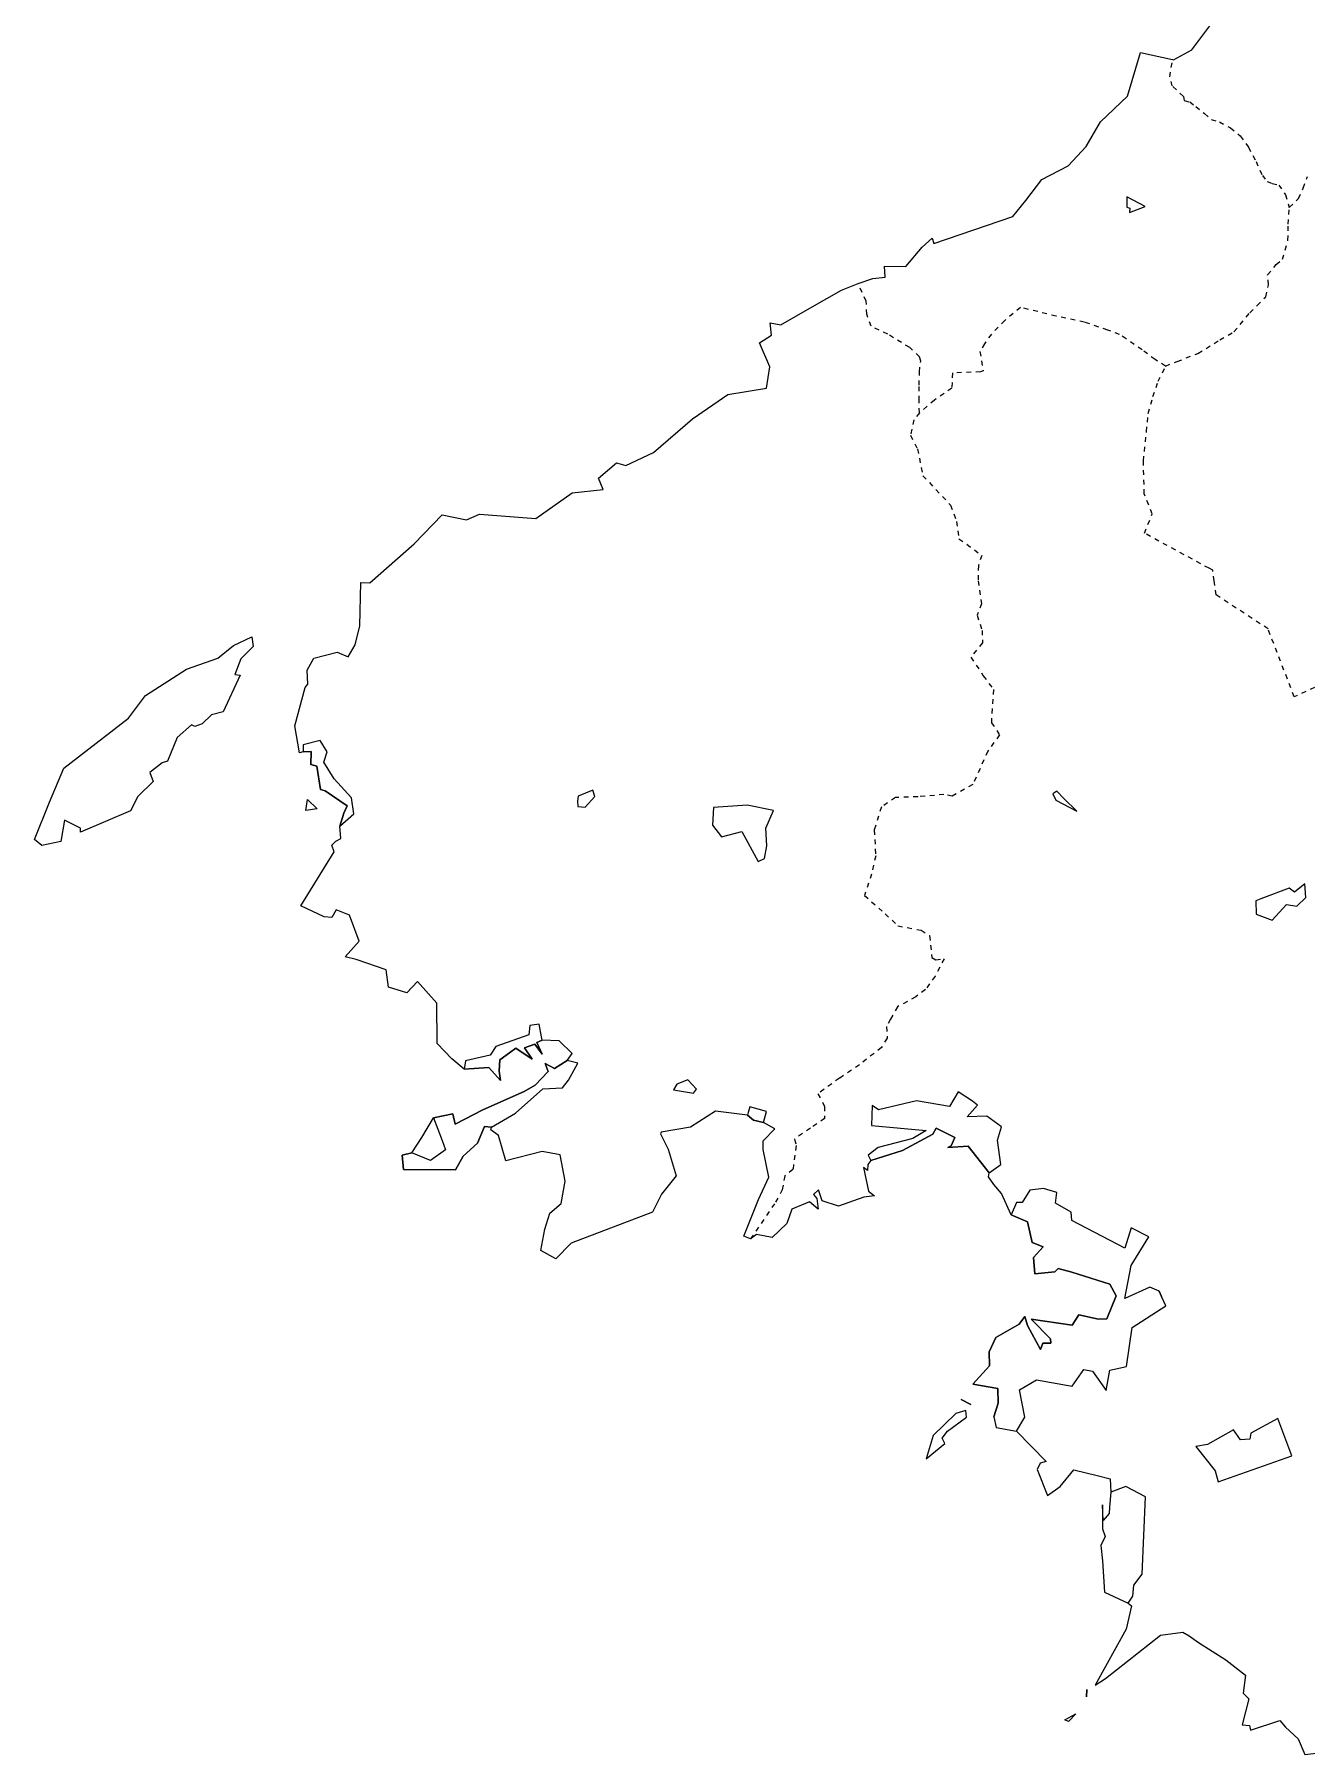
# Model space of a CAD drawing. Header units: millimetres. Extents: x 1888 to 2040, y 1705 to 1894.
# Drawn here: x 1888.34 to 1915.06, y 1809.71 to 1845.85 of the extents above; entities that cross this region are included whole.
import ezdxf

# ---------------------------------------------------------------- set-up
doc = ezdxf.new("R2010")
doc.units = ezdxf.units.MM
doc.linetypes.add('HIDDEN', pattern=[0.375, 0.25, -0.125])

# ---------------------------------------------------------------- blocks, each defined once
blk = doc.blocks.new('mall')
at = {"linetype": 'Continuous'}
for p, q in [((-112145, 8733), (-111621, 9435)), ((-113500, 7761), (-113227, 8677)), ((-113227, 8677), (-112551, 8529)), ((-112527, 8526), (-112145, 8733)), ((-112551, 8529), (-112527, 8526)), ((-114066, 7221), (-113500, 7761)), ((-114368, 6700), (-114066, 7221)), ((-114742, 6297), (-114368, 6700)), ((-115300, 6007), (-114742, 6297)), ((-115634, 5565), (-115300, 6007)), ((-115906, 5231), (-115634, 5565)), ((-113510, 5644), (-113511, 5427)), ((-113511, 5427), (-113445, 5405)), ((-113129, 5445), (-113510, 5644)), ((-113455, 5313), (-113129, 5445)), ((-117565, 4666), (-115906, 5231)), ((-113445, 5405), (-113455, 5313)), ((-117810, 4587), (-117604, 4773)), ((-117604, 4773), (-117565, 4666)), ((-118153, 4179), (-117810, 4587)), ((-118590, 3958), (-118600, 4185)), ((-118600, 4185), (-118153, 4179)), ((-120124, 3332), (-119506, 3684)), ((-119506, 3684), (-119156, 3826)), ((-119156, 3826), (-118848, 3928)), ((-118848, 3928), (-118590, 3958)), ((-120780, 2954), (-120124, 3332)), ((-120976, 2738), (-121006, 2994)), ((-121006, 2994), (-120780, 2954)), ((-121228, 2577), (-120976, 2738)), ((-121013, 2073), (-121228, 2577)), ((-121079, 1628), (-121013, 2073)), ((-122637, 979), (-121894, 1491)), ((-121894, 1491), (-121079, 1628)), ((-123457, 271), (-122637, 979)), ((-124612, -266), (-124231, 58)), ((-124231, 58), (-124033, 2)), ((-124033, 2), (-123457, 271)), ((-124511, -505), (-124612, -266)), ((-125930, -1112), (-125164, -571)), ((-125164, -571), (-124511, -505)), ((-128481, -1647), (-127893, -1034)), ((-127893, -1034), (-127383, -1144)), ((-127383, -1144), (-127107, -1023)), ((-127107, -1023), (-125930, -1112)), ((-129414, -2462), (-128481, -1647)), ((-129623, -3372), (-129604, -2458)), ((-129604, -2458), (-129414, -2462)), ((-132277, -3780), (-131896, -3599)), ((-131896, -3599), (-131863, -3800)), ((-129724, -3767), (-129623, -3372)), ((-132611, -4047), (-132277, -3780)), ((-131863, -3800), (-132125, -4063)), ((-130589, -4050), (-130103, -3923)), ((-130103, -3923), (-129868, -4020)), ((-129868, -4020), (-129724, -3767)), ((-134124, -4830), (-133268, -4277)), ((-133268, -4277), (-132611, -4047)), ((-132125, -4063), (-132249, -4391)), ((-130730, -4298), (-130589, -4050)), ((-130714, -4593), (-130730, -4298)), ((-132138, -4402), (-132497, -5175)), ((-132249, -4391), (-132138, -4402)), ((-130992, -5471), (-130773, -4663)), ((-130773, -4663), (-130714, -4593)), ((-134483, -5306), (-134124, -4830)), ((-135845, -6361), (-134483, -5306)), ((-132744, -5236), (-132934, -5430)), ((-132497, -5175), (-132744, -5236)), ((-133463, -5716), (-133665, -6209)), ((-133159, -5450), (-133463, -5716)), ((-133089, -5485), (-133159, -5450)), ((-132934, -5430), (-133089, -5485)), ((-130893, -6035), (-130992, -5471)), ((-130456, -5777), (-130814, -5872)), ((-130308, -6019), (-130456, -5777)), ((-130814, -6017), (-130893, -6035)), ((-130814, -5872), (-130814, -6017)), ((-130647, -6009), (-130814, -6017)), ((-130814, -6017), (-130647, -6009)), ((-130651, -6283), (-130647, -6009)), ((-130647, -6009), (-130651, -6283)), ((-130382, -6232), (-130308, -6019)), ((-136142, -7074), (-135845, -6361)), ((-133779, -6250), (-134035, -6453)), ((-134035, -6453), (-133963, -6640)), ((-133665, -6209), (-133779, -6250)), ((-130531, -6317), (-130651, -6283)), ((-130651, -6283), (-130531, -6317)), ((-130451, -6805), (-130531, -6317)), ((-130531, -6317), (-130451, -6805)), ((-130167, -6581), (-130382, -6232)), ((-133963, -6640), (-134288, -6955)), ((-130354, -6834), (-130451, -6805)), ((-130451, -6805), (-130354, -6834)), ((-129892, -7149), (-130354, -6834)), ((-130354, -6834), (-129892, -7149)), ((-129798, -6985), (-130167, -6581)), ((-124728, -6818), (-125039, -6947)), ((-124686, -6951), (-124728, -6818)), ((-114984, -6842), (-115062, -6898)), ((-114831, -6996), (-114984, -6842)), ((-136461, -7859), (-136142, -7074)), ((-134288, -6955), (-134445, -7259)), ((-130760, -7249), (-130723, -7015)), ((-130518, -7215), (-130760, -7249)), ((-130723, -7015), (-130518, -7215)), ((-129958, -7302), (-129892, -7149)), ((-129892, -7149), (-129958, -7302)), ((-129747, -7320), (-129798, -6985)), ((-125039, -6947), (-125050, -7051)), ((-125050, -7051), (-125044, -7168)), ((-125044, -7168), (-124891, -7177)), ((-124891, -7177), (-124686, -6951)), ((-122195, -7183), (-122217, -7556)), ((-121490, -7138), (-122195, -7183)), ((-120936, -7247), (-121490, -7138)), ((-115062, -6898), (-115003, -7029)), ((-115003, -7029), (-114562, -7260)), ((-114562, -7260), (-114831, -6996)), ((-135828, -7454), (-135905, -7902)), ((-135496, -7619), (-135828, -7454)), ((-134445, -7259), (-135495, -7706)), ((-130046, -7576), (-129958, -7302)), ((-129958, -7302), (-130046, -7576)), ((-130046, -7576), (-129747, -7320)), ((-130026, -7836), (-130046, -7576)), ((-122217, -7556), (-122029, -7803)), ((-121093, -7619), (-120936, -7247)), ((-136308, -7984), (-136461, -7859)), ((-135905, -7902), (-136308, -7984)), ((-135495, -7706), (-135496, -7619)), ((-130211, -7974), (-130126, -7893)), ((-130126, -7893), (-130026, -7836)), ((-122029, -7803), (-121598, -7687)), ((-121598, -7687), (-121253, -8322)), ((-121077, -7990), (-121093, -7619)), ((-130862, -9252), (-130164, -8119)), ((-130164, -8119), (-130211, -7974)), ((-121253, -8322), (-121120, -8256)), ((-121120, -8256), (-121077, -7990)), ((-110102, -8877), (-110696, -9106)), ((-109990, -8966), (-110102, -8877)), ((-109770, -8787), (-109990, -8966)), ((-109753, -9073), (-109770, -8787)), ((-130376, -9483), (-130862, -9252)), ((-130123, -9333), (-130215, -9498)), ((-129840, -9448), (-130123, -9333)), ((-110696, -9106), (-110799, -9146)), ((-110799, -9146), (-110791, -9429)), ((-110461, -9556), (-110153, -9224)), ((-110153, -9224), (-109936, -9259)), ((-109936, -9259), (-109753, -9073)), ((-130215, -9498), (-130376, -9483)), ((-129636, -9991), (-129840, -9448)), ((-110791, -9429), (-110461, -9556)), ((-129931, -10325), (-129636, -9991)), ((-129701, -10378), (-129931, -10325)), ((-129074, -10598), (-129701, -10378)), ((-129024, -10962), (-129074, -10598)), ((-128411, -10840), (-128635, -11078)), ((-128010, -11297), (-128411, -10840)), ((-128635, -11078), (-129024, -10962)), ((-127999, -12141), (-128010, -11297)), ((-126056, -11768), (-126074, -11962)), ((-125859, -11735), (-126056, -11768)), ((-125809, -12002), (-125859, -11735)), ((-127691, -12463), (-127999, -12141)), ((-126766, -12206), (-126889, -12391)), ((-126074, -11962), (-126766, -12206)), ((-126349, -12241), (-126483, -12341)), ((-126483, -12341), (-126349, -12241)), ((-126001, -12473), (-126349, -12241)), ((-126349, -12241), (-126001, -12473)), ((-125948, -12159), (-126164, -12235)), ((-126164, -12235), (-125948, -12159)), ((-126164, -12235), (-126001, -12473)), ((-126001, -12473), (-126164, -12235)), ((-125797, -12366), (-125948, -12159)), ((-125948, -12159), (-125797, -12366)), ((-125795, -12077), (-125906, -12126)), ((-125906, -12126), (-125795, -12077)), ((-125906, -12126), (-125797, -12366)), ((-125797, -12366), (-125906, -12126)), ((-125795, -12077), (-125809, -12002)), ((-125434, -12086), (-125795, -12077)), ((-125162, -12354), (-125434, -12086)), ((-127432, -12683), (-127691, -12463)), ((-127403, -12507), (-127432, -12683)), ((-126912, -12645), (-127432, -12683)), ((-127432, -12683), (-126912, -12645)), ((-126889, -12391), (-127403, -12507)), ((-126668, -12921), (-126912, -12645)), ((-126912, -12645), (-126668, -12921)), ((-126683, -12486), (-126699, -12727)), ((-126699, -12727), (-126683, -12486)), ((-126483, -12341), (-126683, -12486)), ((-126683, -12486), (-126483, -12341)), ((-125666, -12733), (-125731, -12567)), ((-125731, -12567), (-125533, -12668)), ((-125533, -12668), (-125731, -12567)), ((-125731, -12567), (-125666, -12733)), ((-125533, -12668), (-125271, -12502)), ((-125271, -12502), (-125533, -12668)), ((-125271, -12502), (-125162, -12354)), ((-125048, -12554), (-125271, -12502)), ((-125242, -12916), (-125048, -12554)), ((-126699, -12727), (-126668, -12921)), ((-126668, -12921), (-126699, -12727)), ((-125939, -13018), (-125666, -12733)), ((-125666, -12733), (-125939, -13018)), ((-125367, -13077), (-125242, -12916)), ((-122965, -12998), (-123035, -13118)), ((-122732, -12910), (-122965, -12998)), ((-122554, -13101), (-122732, -12910)), ((-127037, -13538), (-126171, -13153)), ((-126171, -13153), (-127037, -13538)), ((-126353, -13605), (-125781, -13097)), ((-126171, -13153), (-125939, -13018)), ((-125939, -13018), (-126171, -13153)), ((-125781, -13097), (-125367, -13077)), ((-123035, -13118), (-122617, -13185)), ((-122617, -13185), (-122554, -13101)), ((-117933, -13352), (-118730, -13538)), ((-117233, -13466), (-117933, -13352)), ((-117052, -13157), (-117233, -13466)), ((-116752, -13353), (-117052, -13157)), ((-116649, -13438), (-116752, -13353)), ((-128320, -14120), (-128080, -13709)), ((-128080, -13709), (-127669, -13624)), ((-127669, -13624), (-128080, -13709)), ((-128080, -13709), (-127894, -14183)), ((-127669, -13624), (-127625, -13837)), ((-127625, -13837), (-127669, -13624)), ((-127625, -13837), (-127037, -13538)), ((-127037, -13538), (-127625, -13837)), ((-126856, -13899), (-126353, -13605)), ((-122155, -13566), (-122680, -13900)), ((-121479, -13653), (-122155, -13566)), ((-121464, -13594), (-121479, -13653)), ((-121356, -13754), (-121479, -13653)), ((-121479, -13653), (-121356, -13754)), ((-121432, -13474), (-121464, -13594)), ((-121081, -13570), (-121432, -13474)), ((-121147, -13802), (-121081, -13570)), ((-118858, -13447), (-118878, -13866)), ((-118730, -13538), (-118858, -13447)), ((-116868, -13687), (-116649, -13438)), ((-116455, -13671), (-116868, -13687)), ((-116146, -13892), (-116455, -13671)), ((-127008, -13889), (-127155, -14236)), ((-127155, -14236), (-127008, -13889)), ((-126856, -13899), (-127008, -13889)), ((-127008, -13889), (-126856, -13899)), ((-126872, -13961), (-126856, -13899)), ((-126711, -14078), (-126872, -13961)), ((-126560, -14607), (-126711, -14078)), ((-123292, -14006), (-123306, -14039)), ((-123306, -14039), (-123148, -14362)), ((-122680, -13900), (-123292, -14006)), ((-121147, -13802), (-121356, -13754)), ((-121356, -13754), (-121147, -13802)), ((-121150, -14190), (-120908, -13936)), ((-120908, -13936), (-121147, -13802)), ((-118878, -13866), (-117726, -13972)), ((-117589, -14049), (-118224, -14391)), ((-118224, -14391), (-117589, -14049)), ((-117726, -13972), (-118007, -14141)), ((-117514, -13923), (-117589, -14049)), ((-117589, -14049), (-117514, -13923)), ((-117125, -14122), (-117514, -13923)), ((-117514, -13923), (-117125, -14122)), ((-116230, -14176), (-116146, -13892)), ((-128734, -14489), (-128532, -14440)), ((-128532, -14440), (-128734, -14489)), ((-128532, -14440), (-128320, -14120)), ((-128137, -14605), (-128532, -14440)), ((-127825, -14375), (-128137, -14605)), ((-127894, -14183), (-127825, -14375)), ((-127155, -14236), (-127451, -14509)), ((-127451, -14509), (-127155, -14236)), ((-125795, -14412), (-126560, -14607)), ((-125416, -14483), (-125795, -14412)), ((-123148, -14362), (-122977, -14921)), ((-121154, -14373), (-121150, -14190)), ((-121032, -14954), (-121154, -14373)), ((-118737, -14326), (-118948, -14490)), ((-118224, -14391), (-118888, -14599)), ((-118888, -14599), (-118224, -14391)), ((-118007, -14141), (-118737, -14326)), ((-117270, -14330), (-117203, -14297)), ((-117203, -14297), (-117270, -14330)), ((-116843, -14302), (-117270, -14330)), ((-117270, -14330), (-116843, -14302)), ((-117203, -14297), (-117125, -14122)), ((-117125, -14122), (-117203, -14297)), ((-116402, -14863), (-116843, -14302)), ((-116843, -14302), (-116402, -14863)), ((-116156, -14688), (-116230, -14176)), ((-128710, -14794), (-128734, -14489)), ((-128734, -14489), (-128710, -14794)), ((-127618, -14795), (-128710, -14794)), ((-128710, -14794), (-127618, -14795)), ((-127451, -14509), (-127618, -14795)), ((-127618, -14795), (-127451, -14509)), ((-125309, -15034), (-125416, -14483)), ((-118957, -14815), (-119045, -14749)), ((-119045, -14749), (-118940, -15245)), ((-118950, -14683), (-118957, -14815)), ((-118888, -14599), (-118950, -14683)), ((-118948, -14490), (-118888, -14599)), ((-116402, -14863), (-116156, -14688)), ((-125393, -15508), (-125309, -15034)), ((-122977, -14921), (-123284, -15312)), ((-121247, -15421), (-121032, -14954)), ((-116418, -14944), (-116402, -14863)), ((-116306, -15103), (-116418, -14944)), ((-116144, -15298), (-116306, -15103)), ((-125635, -15712), (-125393, -15508)), ((-123284, -15312), (-123478, -15691)), ((-121556, -16189), (-121247, -15421)), ((-120180, -15469), (-120549, -15627)), ((-119996, -15625), (-120180, -15469)), ((-119992, -15218), (-120092, -15316)), ((-120092, -15316), (-120022, -15398)), ((-120022, -15398), (-119996, -15625)), ((-119911, -15453), (-119992, -15218)), ((-119567, -15561), (-119911, -15453)), ((-119034, -15371), (-119567, -15561)), ((-118809, -15341), (-119034, -15371)), ((-118940, -15245), (-118809, -15341)), ((-115938, -15747), (-116144, -15298)), ((-115826, -15486), (-115938, -15747)), ((-115709, -15484), (-115826, -15486)), ((-115552, -15227), (-115709, -15484)), ((-115262, -15190), (-115552, -15227)), ((-114980, -15277), (-115262, -15190)), ((-115009, -15499), (-114980, -15277)), ((-114679, -15688), (-115009, -15499)), ((-125741, -16046), (-125635, -15712)), ((-123478, -15691), (-125183, -16338)), ((-120549, -15627), (-120657, -15929)), ((-115600, -15892), (-115938, -15747)), ((-115938, -15747), (-115600, -15892)), ((-115502, -16323), (-115600, -15892)), ((-115600, -15892), (-115502, -16323)), ((-114663, -15865), (-114679, -15688)), ((-113550, -16444), (-114663, -15865)), ((-125824, -16492), (-125741, -16046)), ((-121415, -16248), (-121556, -16189)), ((-121292, -16157), (-121415, -16248)), ((-120963, -16217), (-121292, -16157)), ((-120657, -15929), (-120963, -16217)), ((-113418, -16015), (-113550, -16444)), ((-113419, -16809), (-113049, -16208)), ((-113049, -16208), (-113418, -16015)), ((-125509, -16665), (-125824, -16492)), ((-125183, -16338), (-125509, -16665)), ((-115272, -16416), (-115502, -16323)), ((-115502, -16323), (-115272, -16416)), ((-115473, -16637), (-115272, -16416)), ((-115272, -16416), (-115473, -16637)), ((-115447, -16983), (-115473, -16637)), ((-115473, -16637), (-115447, -16983)), ((-115022, -16940), (-115447, -16983)), ((-115447, -16983), (-115022, -16940)), ((-114953, -16868), (-115022, -16940)), ((-115022, -16940), (-114953, -16868)), ((-114664, -16949), (-114953, -16868)), ((-114953, -16868), (-114664, -16949)), ((-113867, -17200), (-114664, -16949)), ((-114664, -16949), (-113867, -17200)), ((-113554, -17502), (-113419, -16809)), ((-113736, -17443), (-113867, -17200)), ((-113867, -17200), (-113736, -17443)), ((-113031, -17264), (-113554, -17502)), ((-112834, -17344), (-113031, -17264)), ((-112834, -17344), (-112781, -17461)), ((-112781, -17461), (-112834, -17344)), ((-113934, -17932), (-113736, -17443)), ((-113736, -17443), (-113934, -17932)), ((-113402, -18114), (-112694, -17655)), ((-112694, -17655), (-112781, -17461)), ((-116265, -18321), (-115775, -18044)), ((-115775, -18044), (-116265, -18321)), ((-115775, -18044), (-115657, -17878)), ((-115657, -17878), (-115775, -18044)), ((-115657, -17878), (-115596, -18071)), ((-115596, -18071), (-115657, -17878)), ((-115596, -18071), (-115326, -18572)), ((-115326, -18572), (-115596, -18071)), ((-115114, -18347), (-115524, -17938)), ((-115524, -17938), (-114661, -18064)), ((-114661, -18064), (-115524, -17938)), ((-115524, -17938), (-115114, -18347)), ((-114661, -18064), (-114520, -17845)), ((-114520, -17845), (-114661, -18064)), ((-114520, -17845), (-114103, -17937)), ((-114103, -17937), (-114520, -17845)), ((-114103, -17937), (-113934, -17932)), ((-113934, -17932), (-114103, -17937)), ((-116404, -18622), (-116265, -18321)), ((-116265, -18321), (-116404, -18622)), ((-115107, -18437), (-115114, -18347)), ((-115114, -18347), (-115107, -18437)), ((-113516, -18927), (-113402, -18114)), ((-116394, -18919), (-116404, -18622)), ((-116404, -18622), (-116394, -18919)), ((-115326, -18572), (-115275, -18439)), ((-115275, -18439), (-115326, -18572)), ((-115275, -18439), (-115107, -18437)), ((-115107, -18437), (-115275, -18439)), ((-116744, -19299), (-116394, -18919)), ((-116394, -18919), (-116744, -19299)), ((-114662, -19343), (-114413, -18995)), ((-114413, -18995), (-114234, -19031)), ((-114234, -19031), (-113947, -19431)), ((-113947, -19431), (-113866, -19009)), ((-113866, -19009), (-113516, -18927)), ((-116219, -19393), (-116744, -19299)), ((-116744, -19299), (-116219, -19393)), ((-116216, -19701), (-116219, -19393)), ((-116219, -19393), (-116216, -19701)), ((-115764, -19419), (-115408, -19208)), ((-115656, -19994), (-115764, -19419)), ((-115408, -19208), (-114662, -19343)), ((-116895, -19856), (-117106, -19917)), ((-116988, -19622), (-116791, -19732)), ((-116791, -19732), (-116988, -19622)), ((-116876, -19993), (-116895, -19856)), ((-116305, -19988), (-116216, -19701)), ((-116216, -19701), (-116305, -19988)), ((-117106, -19917), (-117581, -20381)), ((-117280, -20291), (-116876, -19993)), ((-116305, -19988), (-116253, -20210)), ((-116305, -19988), (-116253, -20210)), ((-116253, -20210), (-115827, -20288)), ((-116253, -20210), (-115827, -20288)), ((-115827, -20288), (-115656, -19994)), ((-110336, -20024), (-110904, -20329)), ((-110046, -20808), (-110336, -20024)), ((-117581, -20381), (-117725, -20873)), ((-117725, -20873), (-117331, -20550)), ((-117392, -20438), (-117280, -20291)), ((-117331, -20550), (-117392, -20438)), ((-115827, -20288), (-115208, -20926)), ((-111818, -20566), (-112060, -20613)), ((-111273, -20259), (-111818, -20566)), ((-111120, -20471), (-111273, -20259)), ((-110925, -20455), (-111120, -20471)), ((-110904, -20329), (-110925, -20455)), ((-115208, -20926), (-115334, -20962)), ((-112060, -20613), (-111652, -21124)), ((-111591, -21356), (-110046, -20808)), ((-115334, -20962), (-115393, -21095)), ((-115393, -21095), (-115179, -21639)), ((-114913, -21450), (-114621, -21103)), ((-114621, -21103), (-114137, -21217)), ((-114137, -21217), (-113863, -21287)), ((-113863, -21287), (-113850, -21572)), ((-111652, -21124), (-111591, -21356)), ((-115179, -21639), (-114913, -21450)), ((-113850, -21572), (-113878, -21886)), ((-113850, -21572), (-113878, -21886)), ((-113535, -21454), (-113850, -21572)), ((-113117, -21672), (-113535, -21454)), ((-113186, -23296), (-113117, -21672)), ((-114011, -22169), (-114021, -21834)), ((-114021, -21834), (-114021, -22338)), ((-114011, -22169), (-114021, -21834)), ((-114021, -21834), (-114021, -22338)), ((-113884, -22020), (-114011, -22169)), ((-113884, -22020), (-114011, -22169)), ((-113878, -21886), (-113884, -22020)), ((-113878, -21886), (-113884, -22020)), ((-114021, -22338), (-113965, -22503)), ((-114021, -22338), (-113965, -22503)), ((-113965, -22503), (-114055, -22689)), ((-113965, -22503), (-114055, -22689)), ((-114055, -22689), (-114019, -23012)), ((-114055, -22689), (-114019, -23012)), ((-114019, -23012), (-113978, -23672)), ((-114019, -23012), (-113978, -23672)), ((-113363, -23527), (-113186, -23296)), ((-113978, -23672), (-113482, -23903)), ((-113978, -23672), (-113482, -23903)), ((-113482, -23903), (-113386, -23753)), ((-113386, -23753), (-113363, -23527)), ((-113410, -23960), (-113526, -24447)), ((-113482, -23903), (-113410, -23960)), ((-113526, -24447), (-114174, -25625)), ((-112804, -24578), (-112334, -24515)), ((-112334, -24515), (-112202, -24589)), ((-113960, -25486), (-112804, -24578)), ((-112202, -24589), (-112004, -24728)), ((-112004, -24728), (-111430, -25095)), ((-111430, -25095), (-111019, -25412)), ((-114174, -25625), (-113960, -25486)), ((-111019, -25412), (-111066, -25796)), ((-114359, -25868), (-114351, -25720)), ((-114351, -25720), (-114359, -25868)), ((-110948, -25914), (-111085, -26459)), ((-111066, -25796), (-110948, -25914)), ((-114810, -26354), (-114585, -26229)), ((-114734, -26392), (-114810, -26354)), ((-114585, -26229), (-114734, -26392)), ((-110915, -26571), (-110298, -26371)), ((-110298, -26371), (-110180, -26510)), ((-111085, -26459), (-110936, -26472)), ((-110936, -26472), (-110915, -26571)), ((-110180, -26510), (-109913, -26750)), ((-109913, -26750), (-109774, -27084)), ((-109774, -27084), (-108979, -26989))]:
    blk.add_line(p, q, dxfattribs=at)
at = {"linetype": 'HIDDEN'}
for p, q in [((-112607, 8167), (-112551, 8529)), ((-112556, 7974), (-112607, 8167)), ((-112322, 7756), (-112556, 7974)), ((-112322, 7756), (-112307, 7669)), ((-112307, 7669), (-112188, 7638)), ((-112188, 7638), (-112062, 7540)), ((-112062, 7540), (-111878, 7396)), ((-111878, 7396), (-111736, 7266)), ((-111736, 7266), (-111567, 7220)), ((-111567, 7220), (-111335, 7091)), ((-111335, 7091), (-111128, 6923)), ((-111128, 6923), (-110956, 6689)), ((-110956, 6689), (-110797, 6387)), ((-110797, 6387), (-110664, 6091)), ((-110664, 6091), (-110564, 5965)), ((-110564, 5965), (-110455, 5924)), ((-110455, 5924), (-110317, 5892)), ((-110317, 5892), (-110175, 5689)), ((-109907, 5608), (-109803, 5829)), ((-109803, 5829), (-109715, 6075)), ((-110175, 5689), (-110097, 5421)), ((-110119, 5072), (-110097, 5421)), ((-110097, 5421), (-109907, 5608)), ((-110126, 4731), (-110119, 5072)), ((-110239, 4332), (-110126, 4731)), ((-110553, 4009), (-110372, 4220)), ((-110537, 3799), (-110553, 4009)), ((-110372, 4220), (-110239, 4332)), ((-118986, 3454), (-119156, 3826)), ((-110593, 3545), (-110537, 3799)), ((-118974, 3180), (-118986, 3454)), ((-115746, 3322), (-116075, 3047)), ((-114995, 3138), (-115746, 3322)), ((-110930, 3208), (-110772, 3364)), ((-110772, 3364), (-110593, 3545)), ((-118883, 2924), (-118974, 3180)), ((-118534, 2759), (-118883, 2924)), ((-116075, 3047), (-116356, 2761)), ((-114400, 3012), (-114995, 3138)), ((-113910, 2844), (-114400, 3012)), ((-111260, 2809), (-110930, 3208)), ((-118073, 2477), (-118534, 2759)), ((-116503, 2559), (-116597, 2394)), ((-116356, 2761), (-116503, 2559)), ((-113663, 2752), (-113910, 2844)), ((-113524, 2663), (-113663, 2752)), ((-113190, 2429), (-113524, 2663)), ((-112016, 2353), (-111557, 2641)), ((-111557, 2641), (-111260, 2809)), ((-117866, 2284), (-118073, 2477)), ((-117869, 1966), (-117840, 2191)), ((-117840, 2191), (-117866, 2284)), ((-116597, 2394), (-116530, 1992)), ((-112916, 2226), (-113190, 2429)), ((-112698, 2088), (-112916, 2226)), ((-112698, 2088), (-112452, 2188)), ((-112452, 2188), (-112016, 2353)), ((-117872, 1689), (-117869, 1966)), ((-117173, 1945), (-117186, 1627)), ((-116582, 1966), (-117173, 1945)), ((-116530, 1992), (-116582, 1966)), ((-112851, 1769), (-112698, 2088)), ((-117873, 1361), (-117872, 1689)), ((-117186, 1627), (-117554, 1372)), ((-113064, 1093), (-112962, 1449)), ((-112962, 1449), (-112851, 1769)), ((-117870, 1108), (-117988, 959)), ((-117870, 1108), (-117873, 1361)), ((-117554, 1372), (-117870, 1108)), ((-113097, 711), (-113064, 1093)), ((-117988, 959), (-118058, 636)), ((-118058, 636), (-117908, 347)), ((-113163, 97), (-113097, 711)), ((-117908, 347), (-117797, -215)), ((-113144, -598), (-113163, 97)), ((-117797, -215), (-117216, -830)), ((-112978, -1016), (-113144, -598)), ((-117216, -830), (-117088, -1174)), ((-113141, -1424), (-112978, -1016)), ((-117088, -1174), (-117037, -1538)), ((-111781, -2160), (-113141, -1424)), ((-117037, -1538), (-116558, -1889)), ((-116629, -2103), (-116637, -2421)), ((-116558, -1889), (-116629, -2103)), ((-111707, -2200), (-111781, -2160)), ((-116637, -2421), (-116562, -2903)), ((-111676, -2425), (-111707, -2200)), ((-111636, -2717), (-111676, -2425)), ((-110544, -3434), (-111636, -2717)), ((-116562, -2903), (-116656, -3144)), ((-116656, -3144), (-116553, -3464)), ((-116553, -3464), (-116542, -3727)), ((-109994, -4861), (-110544, -3434)), ((-116542, -3727), (-116787, -4025)), ((-116787, -4025), (-116526, -4418)), ((-116526, -4418), (-116312, -4709)), ((-109021, -4412), (-109994, -4861)), ((-116312, -4709), (-116357, -5404)), ((-116357, -5404), (-116186, -5658)), ((-116186, -5658), (-116431, -6001)), ((-116431, -6001), (-116747, -6704)), ((-116747, -6704), (-117177, -6945)), ((-118668, -7174), (-118818, -7658)), ((-118369, -6975), (-118668, -7174)), ((-117898, -6961), (-118369, -6975)), ((-117352, -6913), (-117898, -6961)), ((-117177, -6945), (-117352, -6913)), ((-118818, -7658), (-118787, -8203)), ((-118787, -8203), (-118875, -8583)), ((-118875, -8583), (-119022, -9034)), ((-119022, -9034), (-118591, -9419)), ((-118591, -9419), (-118319, -9671)), ((-118319, -9671), (-117829, -9765)), ((-117829, -9765), (-117654, -9877)), ((-117654, -9877), (-117607, -10336)), ((-117607, -10336), (-117526, -10388)), ((-117350, -10363), (-117539, -10731)), ((-117526, -10388), (-117350, -10363)), ((-117539, -10731), (-117742, -11010)), ((-117947, -11163), (-118327, -11372)), ((-117742, -11010), (-117947, -11163)), ((-118327, -11372), (-118474, -11636)), ((-118474, -11636), (-118558, -11789)), ((-118558, -11789), (-118547, -12032)), ((-118664, -12227), (-119127, -12592)), ((-118547, -12032), (-118664, -12227)), ((-119127, -12592), (-119547, -12872)), ((-119547, -12872), (-120000, -13200)), ((-120000, -13200), (-119860, -13466)), ((-119859, -13721), (-120160, -13920)), ((-119860, -13466), (-119859, -13721)), ((-120160, -13920), (-120496, -14155)), ((-120456, -14290), (-120525, -14792)), ((-120496, -14155), (-120456, -14290)), ((-120525, -14792), (-120698, -14922)), ((-120698, -14922), (-120749, -15218)), ((-120910, -15510), (-121415, -16248)), ((-120749, -15218), (-120910, -15510))]:
    blk.add_line(p, q, dxfattribs=at)

msp = doc.modelspace()

# ---------------------------------------------------------------- block references
at = {"xscale": 0.001, "yscale": 0.001, "zscale": 0.001}
msp.add_blockref('mall', (2024.797, 1836.796), dxfattribs=at)

doc.saveas('drawing.dxf')
